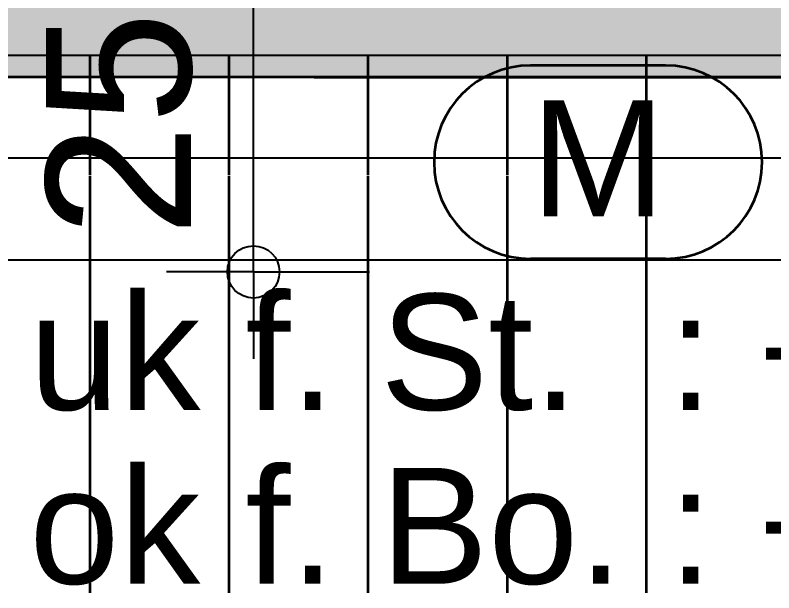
# Model space of a CAD drawing. Header units: centimetres. Extents: x 0.3 to 84.3, y 0.3 to 59.7.
# Drawn here: x 40.669 to 41.978, y 15.065 to 16.061 of the extents above; entities that cross this region are included whole.
import ezdxf

# ---------------------------------------------------------------- set-up
doc = ezdxf.new("R2010")
doc.units = ezdxf.units.CM
for name, pattern in [('AUSGEZOGEN', [0]), ('PHANTOM', [63.5, 31.75, -6.35, 6.35, -6.35, 6.35, -6.35]), ('RAND', [44.45, 12.7, -6.35, 12.7, -6.35, 0, -6.35]), ('VERDECKT', [9.525, 6.35, -3.175])]:
    doc.linetypes.add(name, pattern=pattern)
for name, color, linetype, lineweight in [('Ausbau Raeume', 7, 'AUSGEZOGEN', 35), ('Bodenplatte', 7, 'AUSGEZOGEN', 35), ('Decke', 7, 'AUSGEZOGEN', 35), ('Fenster', 7, 'AUSGEZOGEN', 35), ('Rolladen', 7, 'AUSGEZOGEN', 25), ('Text Koten', 7, 'AUSGEZOGEN', 50), ('Werkplan- Ausfuehrungsmasse', 7, 'AUSGEZOGEN', 25)]:
    doc.layers.add(name, color=color, linetype=linetype, lineweight=lineweight)
doc.layers.add('Elektro Text', color=7, linetype='AUSGEZOGEN', lineweight=35, true_color=0x656565)
doc.styles.add('ARIAL', font='ARIAL.TTF')

msp = doc.modelspace()

# ---------------------------------------------------------------- hatches: boundary and pattern name
at = {"layer": 'Bodenplatte', "linetype": 'AUSGEZOGEN', "lineweight": 25, "true_color": 0xe0ffe0}
msp.add_hatch(color=254, dxfattribs=at).paths.add_polyline_path([(31.66, 16.114), (31.66, 15.954), (62.72, 15.954), (62.72, 16.114)])

# ---------------------------------------------------------------- linework, layer by layer
at = {"layer": 'Ausbau Raeume', "color": 254, "linetype": 'AUSGEZOGEN', "lineweight": 35}
for p, q in [((40.7982, 15.7846), (40.7982, 15.9914)), ((41.0382, 15.7846), (41.0382, 15.9914)), ((41.2782, 15.7846), (41.2782, 15.9914)), ((41.5182, 15.7846), (41.5182, 15.9914)), ((41.7582, 15.7846), (41.7582, 15.9914)), ((40.7982, 15.0646), (40.7982, 15.7832)), ((41.0382, 15.0646), (41.0382, 15.7832)), ((41.2782, 15.0646), (41.2782, 15.7832)), ((41.5182, 15.0646), (41.5182, 15.7832)), ((41.7582, 15.0646), (41.7582, 15.7832))]:
    msp.add_line(p, q, dxfattribs=at)
at = {"layer": 'Bodenplatte', "color": 92, "linetype": 'VERDECKT', "lineweight": 35, "true_color": 0x00c600}
msp.add_line((31.66, 15.954), (62.72, 15.954), dxfattribs=at)
at = {"layer": 'Decke', "color": 92, "linetype": 'RAND', "lineweight": 35, "true_color": 0x00c600}
msp.add_line((47.44, 15.954), (31.66, 15.954), dxfattribs=at)
at = {"layer": 'Elektro Text', "color": 40, "linetype": 'AUSGEZOGEN', "lineweight": 35}
for p, q in [((41.7911, 15.974), (41.5583, 15.974)), ((41.7911, 15.6407), (41.5583, 15.6407))]:
    msp.add_line(p, q, dxfattribs=at)
for centre, start, end in [((41.5583, 15.8073), 90, 270), ((41.7911, 15.8073), 270, 90)]:
    msp.add_arc(centre, 0.1667, start, end, dxfattribs=at)
at = {"layer": 'Fenster', "color": 7, "linetype": 'AUSGEZOGEN', "lineweight": 25}
msp.add_line((44.74, 15.9914), (38.61, 15.9914), dxfattribs=at)
at = {"layer": 'Rolladen', "color": 7, "linetype": 'PHANTOM', "lineweight": 25}
for p, q in [((44.74, 15.814), (38.6094, 15.814)), ((44.74, 15.638), (38.61, 15.638))]:
    msp.add_line(p, q, dxfattribs=at)
at = {"layer": 'Werkplan- Ausfuehrungsmasse', "color": 7, "linetype": 'AUSGEZOGEN', "lineweight": 25}
for q in [(41.08, 16.114), (40.93, 15.618), (41.23, 15.618), (41.28, 15.618), (41.08, 15.468)]:
    msp.add_line((41.08, 15.618), q, dxfattribs=at)
msp.add_circle((41.08, 15.618), 0.045, dxfattribs=at)

# ---------------------------------------------------------------- texts
at = {"layer": 'Elektro Text', "color": 40, "linetype": 'AUSGEZOGEN', "lineweight": 35, "insert": (41.5583, 15.714), "char_height": 0.2, "width": 0.1, "attachment_point": 7, "style": 'ARIAL'}
msp.add_mtext('M', dxfattribs=at)
at = {"layer": 'Text Koten', "color": 7, "linetype": 'AUSGEZOGEN', "lineweight": 35, "char_height": 0.2, "width": 0.1, "attachment_point": 7, "style": 'ARIAL'}
for s, insert in [('uk\\~f.\\~St.\\~\\~:\\~+10.77', (40.6933, 15.3773)), ('ok\\~f.\\~Bo.\\~:\\~+8.60', (40.6933, 15.0773))]:
    msp.add_mtext(s, dxfattribs=dict(at, insert=insert))
at = {"layer": 'Werkplan- Ausfuehrungsmasse', "color": 7, "linetype": 'AUSGEZOGEN', "lineweight": 50, "insert": (40.9757, 15.6788), "char_height": 0.25, "width": 0.125, "attachment_point": 7, "rotation": 90, "style": 'ARIAL'}
msp.add_mtext('25', dxfattribs=at)

doc.saveas('drawing.dxf')
